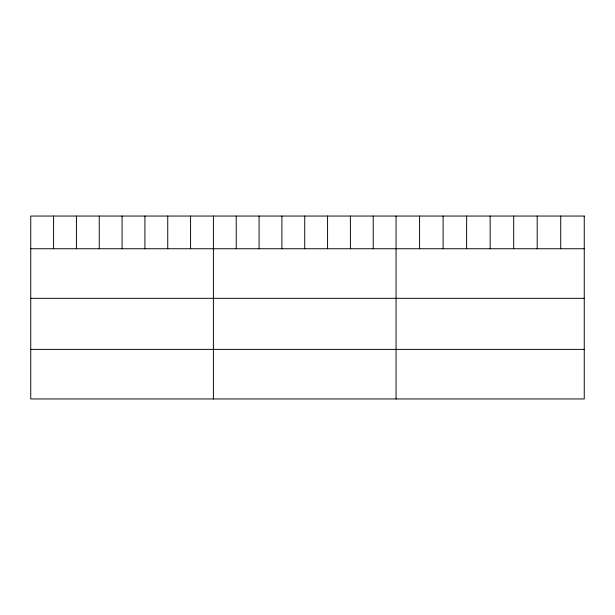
<?xml version="1.0" encoding="UTF-8"?>
<svg xmlns="http://www.w3.org/2000/svg" width="615" height="615" viewBox="0 0 615 615"><rect width="100%" height="100%" fill="white"/><g stroke="black" fill="none" stroke-linecap="round" stroke-linejoin="round"><path stroke-width="0.92" d="M30.75 248.744L584.25 248.744M30.75 298.313L584.25 298.313M30.75 349.382L584.25 349.382M560.726 216.05L560.726 248.744M537.202 216.05L537.202 248.744M513.679 216.05L513.679 248.744M490.155 216.05L490.155 248.744M466.631 216.05L466.631 248.744M443.108 216.05L443.108 248.744M419.584 216.05L419.584 248.744M396.06 216.05L396.06 398.951M373.228 216.05L373.228 248.744M350.396 216.05L350.396 248.744M327.564 216.05L327.564 248.744M304.733 216.05L304.733 248.744M281.901 216.05L281.901 248.744M259.069 216.05L259.069 248.744M236.237 216.05L236.237 248.744M213.405 216.05L213.405 398.951M190.573 216.05L190.573 248.744M167.741 216.05L167.741 248.744M144.909 216.05L144.909 248.744M122.078 216.05L122.078 248.744M99.246 216.05L99.246 248.744M76.414 216.05L76.414 248.744M53.582 216.05L53.582 248.744M584.25 216.05L30.75 216.05L30.75 398.951L584.25 398.951L584.25 216.05"/></g></svg>
